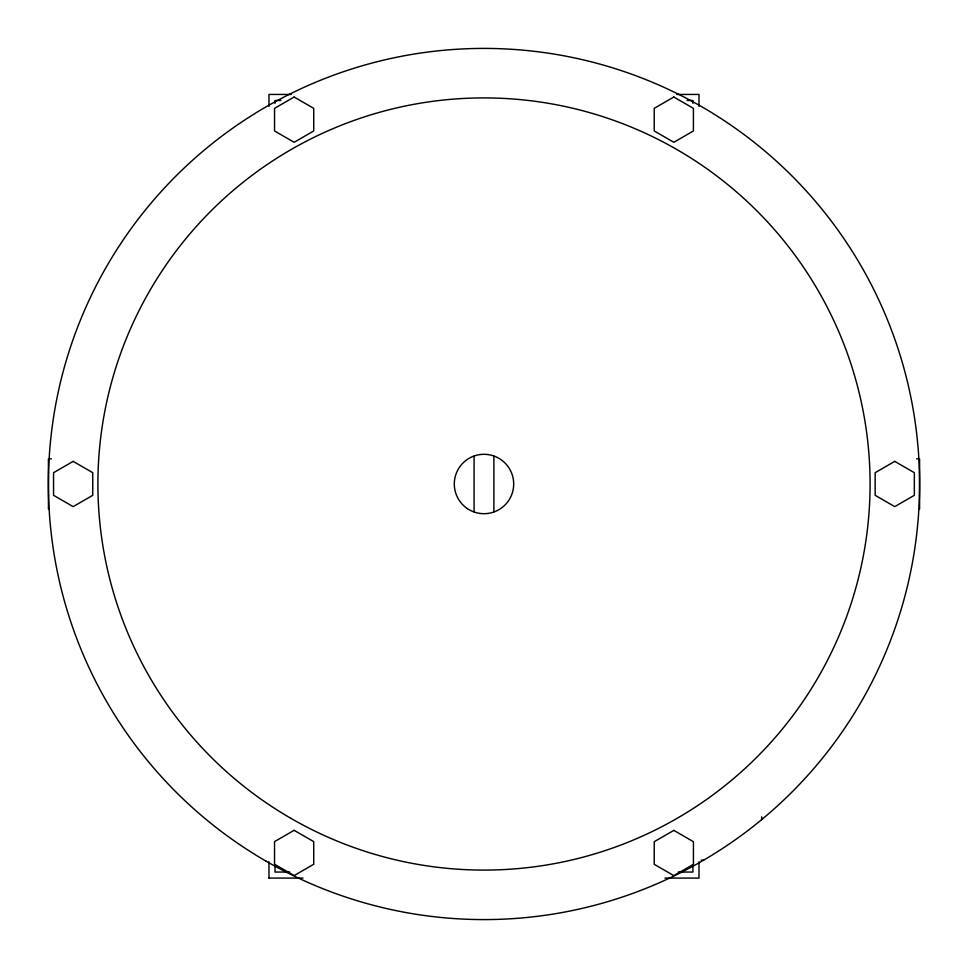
<?xml version="1.0" encoding="UTF-8"?>
<svg xmlns="http://www.w3.org/2000/svg" width="968" height="968" viewBox="0 0 968 968"><rect width="100%" height="100%" fill="white"/><g stroke="black" fill="none" stroke-linecap="round" stroke-linejoin="round"><path stroke-width="1.45" d="M291.199 94.441L268.959 94.441L269.007 106.262M676.813 94.441L698.993 94.441L698.993 106.262M280.877 100.466L274.997 100.466L274.997 103.407M687.062 100.466L692.943 100.466L692.943 103.407M51.413 458.856L48.412 458.856L48.448 509.144M916.599 458.856L919.6 458.856L919.6 509.144M701.122 860.189L703.579 860.189M289.698 872.047L274.997 872.047L274.997 864.702M678.217 872.047L692.919 872.047L692.919 864.702M268.959 878.085L303.032 878.085M664.931 878.085L698.993 878.085L698.993 861.81M761.671 816.823L761.671 819.618M493.898 456.134L493.898 511.866M474.09 456.134L474.09 511.866M268.959 861.81L269.007 878.085M294.139 97.03L274.549 108.343L274.549 130.97L294.139 142.284L313.729 130.97L313.729 108.343L294.139 97.03M673.825 97.018L654.223 108.331L654.223 130.958L673.825 142.272L693.415 130.958L693.415 108.331L673.825 97.018M73.145 461.373L53.555 472.686L53.555 495.314L73.145 506.627L92.746 495.314L92.746 472.686L73.145 461.373M894.747 461.373L875.145 472.686L875.145 495.314L894.747 506.627L914.337 495.314L914.337 472.686L894.747 461.373M294.139 830.314L274.537 841.628L274.537 864.255L294.139 875.568L313.729 864.255L313.729 841.628L294.139 830.314M673.837 830.387L654.235 841.7L654.235 864.327L673.837 875.641L693.427 864.327L693.427 841.7L673.837 830.387M290.945 818.371A386.099 386.099 0 0 0 870.087 484A386.099 386.099 0 0 0 290.945 149.629A386.099 386.099 0 0 0 290.945 818.371M266.2 861.23A435.588 435.588 0 0 0 919.588 484A435.588 435.588 0 0 0 266.2 106.77A435.588 435.588 0 0 0 266.2 861.23M467.35 508.599A29.706 29.706 0 0 0 513.621 486.118A29.706 29.706 0 0 0 471.017 457.283A29.706 29.706 0 0 0 467.35 508.599"/></g></svg>
